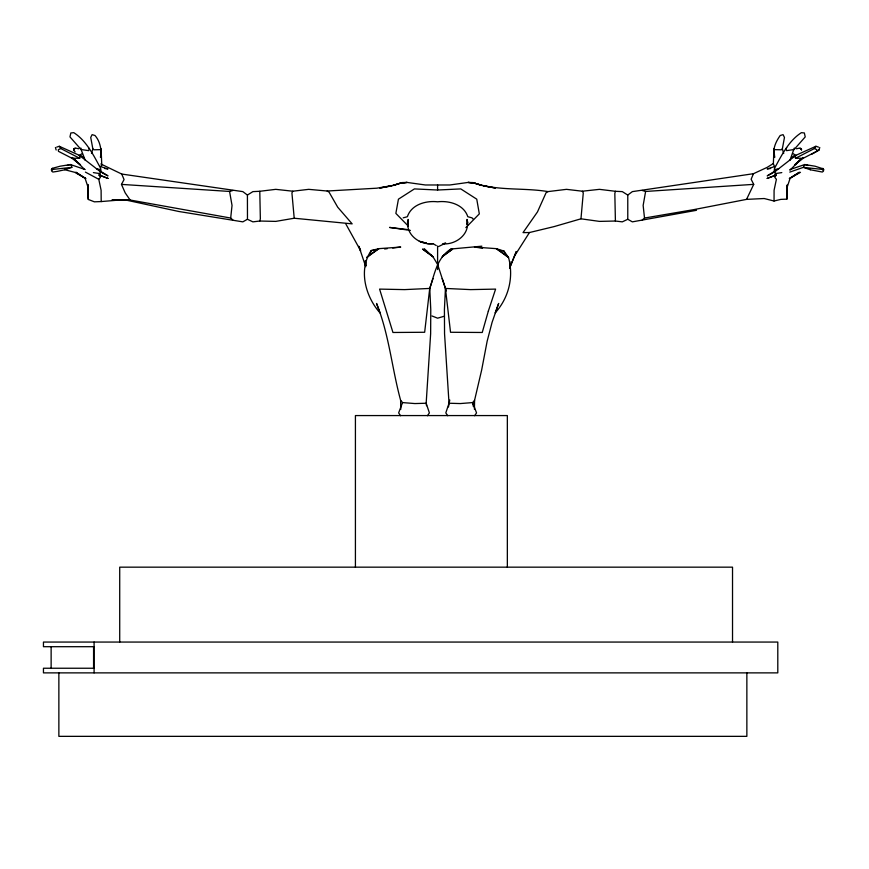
<?xml version="1.0" encoding="UTF-8"?>
<svg xmlns="http://www.w3.org/2000/svg" width="869" height="869" viewBox="0 0 869 869"><rect width="100%" height="100%" fill="white"/><g stroke="black" fill="none" stroke-linecap="round" stroke-linejoin="round"><path stroke-width="1.3" d="M787.39 185.401L786.803 199.153L780.818 199.381L774.051 201.021L774.083 190.268L776.397 179.307L774.822 177.406L776.202 174.984L767.208 178.406L776.202 174.984M91.495 153.509L92.853 148.881L90.724 137.454L92.114 134.641L95.003 135.51C102.336 143.863 101.043 154.888 101.825 165.11L100.923 166.37M474.42 409.332L474.583 400.272L481.665 369.988L487.14 341.267L492.082 322.345L498.665 303.444L495.178 312.905C508.767 297.839 513.851 277.211 508.561 257.572L503.987 251.065L496.308 248.653L474.463 247.068L482.512 248.154M232.99 220.085L230.687 218.043L130.111 200.011L112.003 199.87L124.05 199.653L178.721 211.471L242.842 221.856L247.415 219.27L247.469 217.565L247.415 195.058L242.842 191.625L121.736 174.05L100.826 163.959M787.271 185.227L786.803 199.153L787.347 184.662M773.377 163.491L767.208 167.348L753.456 173.702L632.35 191.625L627.776 195.058L627.776 219.27L632.35 221.856L696.471 210.309M509.668 265.088L509.842 261.645M800.892 159.136L794.635 164.936L803.195 158.267L816.751 151.325L816.849 149.707L814.427 148.534L795.526 158.267L795.07 156.8L796.037 155.247L815.904 146.285L818.5 147.122M101.054 151.293L100.522 157.398L101.26 148.849M230.687 218.043L232.034 205.432L229.579 191.452L121.475 184.391L124.05 179.557L121.736 174.05M247.415 219.27L252.89 221.856L259.788 221.03L275.755 221.389L294.211 218.238L291.919 192.929L292.831 191.213L308.691 189.344L327.157 191.017L376.82 188.193L392.191 185.564L402.304 182.577L407.018 182.425L425.354 184.978L449.838 184.978L468.174 182.425L472.888 182.577L481.687 185.401L495.428 188.041L483.87 185.944M433.001 278.601L429.721 288.454L424.659 332.273L392.951 332.479L379.59 289.105L404.617 289.616L429.753 288.432C434.554 274.224 436.966 257.485 451.011 249.012L481.882 246.188M794.299 148.067L789.91 160.374M774.257 166.077L773.367 163.654L773.931 148.849L774.659 157.398C772.085 149.555 775.745 141.832 780.188 135.51L783.067 134.641L784.468 137.454L782.339 148.881L783.697 153.509M73.908 148.697L75.223 148.436L73.908 148.697L73.746 149.816L73.995 148.675L75.592 148.099L78.786 148.773M448.469 406.953L449.762 400.001M815.904 146.285L814.427 148.534M753.456 173.702L751.142 179.264L753.716 184.358L645.613 191.452L643.147 205.432L644.505 218.043L642.202 220.085M65.175 168.553L64.893 169.748L57.571 171.323L52.879 172.04L51.727 171.204L52.759 169.422L71.834 167.359L71.53 165.686L70.443 164.545L60.178 166.196L52.357 168.336L51.858 168.879L52.759 169.422M56.691 147.122L59.288 146.285L79.155 155.247L101.108 172.312L100.685 168.39C93.678 155.486 86.455 140.724 73.767 132.653L70.834 132.968L69.965 136.911L81.067 149.501L85.281 160.374M786.662 147.665L785.978 149.229L786.564 150.641L794.125 149.501L805.226 136.911L804.357 132.968L801.424 132.653C788.737 140.724 781.513 155.486 774.496 168.39L774.083 172.312L796.037 155.247M259.788 221.03L260.352 218.782L259.788 191.289L252.89 191.625L247.415 195.058M627.776 195.058L622.302 191.625L615.404 191.289L614.828 193.515L615.404 221.03L622.302 221.856L627.776 219.27M73.995 148.675L73.626 149.979L75.125 151.879M816.751 151.325L819.043 150.011L819.771 147.48M370.411 253.14L371.204 250.576L378.884 248.653L400.728 247.068L392.679 248.023M79.655 158.267L60.765 148.534L58.342 149.707L58.44 151.325L71.986 158.267L79.655 158.267L80.122 156.8L79.155 155.247M467.815 222.019L467.011 224.528L467.011 219.433C470.629 234.033 455.91 245.047 442.495 243.852M424.181 248.643L432.99 256.789L437.596 264.393L445.439 288.432L444.417 309.516L444.548 333.739L449.023 403.238L445.808 412.905L447.752 415.73M787.39 186.477L790.117 178.319L799.415 172.214L789.291 178.59L800.468 172.312M375.223 250.098L371.204 250.576C358.18 269.705 365.382 296.492 380.014 312.905L376.527 303.444C389.138 334.478 391.854 368.152 400.609 400.272L402.543 402.586L398.643 412.905L400.576 415.73M509.625 268.065L516.316 251.521L509.582 268.152M753.716 184.358L746.558 199.381L693.527 209.679L644.505 218.043M514.578 255.92L529.46 232.534L554.053 226.613L580.97 218.814L599.436 221.389L615.404 221.03M774.083 175.94L775.637 173.55L781.807 172.605M72.507 157.485L71.986 158.267L80.545 164.936L73.409 158.31L84.391 169.27M474.615 415.73L476.549 412.905L472.649 402.586L474.583 400.272M427.439 415.73L429.384 412.905L426.168 403.238L430.644 333.739L430.763 309.516L429.753 288.432M51.228 169.922L52.357 168.336M449.371 251.119L451.011 249.012M87.802 185.401L88.388 199.49L94.373 201.825L101.195 201.565L101.108 190.268L98.784 179.307L100.37 177.406L98.99 174.984L107.984 178.406L98.99 174.984M789.932 170.226L800.794 159.233M465.849 227.613L479.319 213.883L476.755 199.175L460.776 188.91L437.596 190.018L414.415 188.91L398.436 199.175L395.862 213.394L408.43 226.233M93.385 172.605L99.555 173.55L100.413 172.703L99.511 170.606L107.984 175.875L102.26 172.898M782.339 148.881L781.307 149.794L773.823 149.62M791.54 157.647L795.102 154.823L792.8 153.563M789.78 172.105L803.358 167.359L822.432 169.422L823.334 168.879L815.013 166.196L804.748 164.545L789.986 169.564M811.646 154.269L819.043 150.011M82.392 153.563L80.089 154.823L83.652 157.647M438.563 246.557L445.645 243.081L443.548 243.592M615.404 191.289L599.436 189.344L582.36 191.213L566.501 189.344L548.035 191.593L546.134 192.625L537.476 211.917L523.029 232.62L529.46 232.534M772.932 172.898L767.208 175.875L775.68 170.606L774.779 172.703L775.637 173.55M71.834 167.359L64.893 169.748L74.723 172.312L85.901 178.59L75.777 172.214L85.075 178.319L87.802 186.477M391.322 185.944L379.796 188.052L393.505 185.401L402.304 182.577M775.246 166.381L767.208 168.944L770.64 168.488M393.505 185.401L400.337 183.25L407.018 182.425L400.337 183.25M403.194 217.847L407.376 216.718C411.363 204.487 425.951 200.457 437.596 201.804C449.23 200.457 463.829 204.487 467.815 216.718L471.997 217.847L473.42 219.368M67.271 165.49L70.443 164.545L85.205 169.564M229.579 191.452L232.99 190.452M796.406 148.773L799.599 148.099L801.283 148.697L801.555 149.979M443.929 316.327L437.596 318.184L432.002 315.968M101.369 149.62L93.885 149.794L92.853 148.881M774.779 169.531L778.7 168.792M259.788 191.289L275.755 189.344L292.831 191.213M384.619 248.979L387.313 248.664M746.558 199.381L764.188 198.523L774.051 201.021M101.195 201.565L124.05 199.653L130.111 200.011L125.179 192.853L121.475 184.391M93.809 646.699L43.45 646.699L43.45 642.061L777.798 642.061L777.798 672.878L43.45 672.878L43.45 668.239L93.809 668.239M407.376 222.019L408.18 224.528L408.18 219.433C404.541 234.054 419.51 245.373 433.034 243.722M427.624 243.7L433.186 243.754L436.271 245.558M294.211 218.238L352.151 223.865L337.715 207.202L329.058 192.125L327.157 191.017M449.023 403.238L460.298 403.564L472.649 402.586L473.388 406.583M795.526 158.267L803.195 158.267L802.674 157.485M402.543 402.586L414.893 403.564L426.168 403.238L426.538 405.714M548.035 191.593C523.095 187.465 497.014 191.234 472.888 182.577M406.801 229.459L389.551 227.428L410.385 230.426M474.854 183.25L468.174 182.425L474.854 183.25L481.687 185.401M104.552 168.488L107.984 168.944L99.946 166.381M498.621 250.337L503.987 251.065L504.77 253.563M96.492 168.792L100.413 169.531M807.92 165.49L804.748 164.545L803.358 167.359L810.299 169.748L822.302 172.04L823.464 171.204L822.432 169.422M420.194 241.549L426.636 243.244L419.303 241.289M642.202 190.452L645.613 191.452M85.412 172.105L98.784 179.307M345.732 223.767L360.613 250.696L358.875 246.307L365.762 266.729M60.765 148.534L59.288 146.285M822.834 168.336L823.953 169.922M99.555 173.55L101.108 175.94M582.36 191.213L583.273 192.929L580.97 218.814M88.529 147.665L89.214 149.229L88.627 150.641L81.067 149.501L80.893 148.067M442.191 278.601L446.297 290.919M55.42 147.48L56.148 150.011M810.006 168.553L810.299 169.748M365.567 261.743L366.197 265.523M88.019 184.869L88.247 187.313M365.349 260.483L365.577 265.849M87.802 184.5L88.388 199.49L87.921 185.303M400.609 400.272L400.772 409.332M746.862 672.878L746.862 736.347L58.864 736.347L58.864 672.878M732.524 642.061L732.524 567.164L119.716 567.164L119.716 642.061M507.344 567.164L507.344 415.567L355.421 415.567L355.421 567.164M437.596 184.945L437.596 190.018M437.596 246.036L437.596 269.564M94.091 642.061L94.091 672.878M93.57 646.699L93.57 668.239M51.13 646.699L51.13 668.239M488.335 311.113L482.241 332.479L450.533 332.273L445.439 288.432L470.563 289.616L495.602 289.105L488.335 311.113M444.092 255.171L442.191 256.789L452.63 249.066L444.092 255.171M371.302 253.759L366.631 257.572L378.884 248.653L371.302 253.759M801.283 148.697L799.969 148.436L801.196 148.675L801.446 149.816L801.283 148.697M503.89 253.759L496.308 248.653L508.561 257.572L503.89 253.759M431.1 255.171L422.562 249.066L432.99 256.789L431.1 255.171"/></g></svg>
